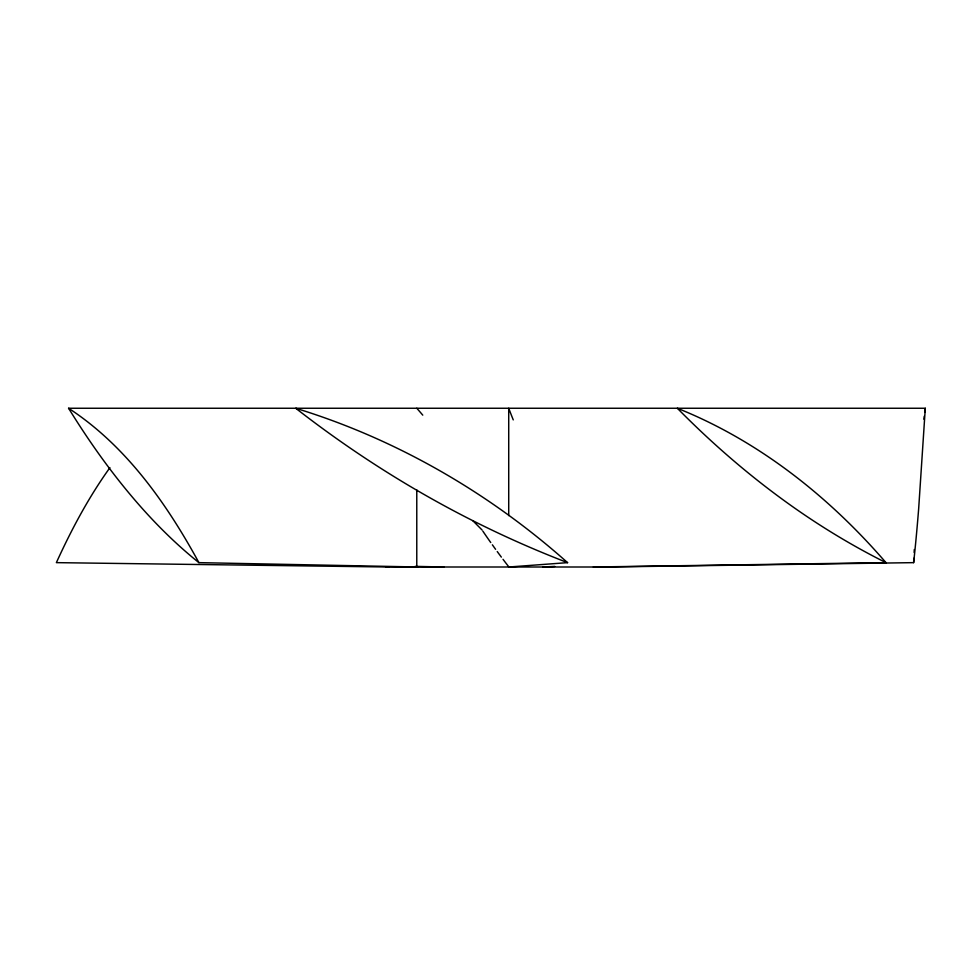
<?xml version="1.0" encoding="UTF-8"?>
<svg xmlns="http://www.w3.org/2000/svg" width="974" height="974" viewBox="0 0 974 974"><rect width="100%" height="100%" fill="white"/><g stroke="black" fill="none" stroke-linecap="round" stroke-linejoin="round"><path stroke-width="1.46" d="M416.775 567.002L416.775 489.898M607.362 567.002L913.624 562.643L913.843 558.272M914.136 552.465L914.282 549.555M418.418 567.002L198.915 562.643A1059.846 498.858 89.9 0 1 142.423 508.672C114.701 477.625 90.412 443.645 68.57 408.252L925.3 408.252L918.665 508.684A1059.846 43.745 -89.9 0 1 913.624 562.655M923.9 419.234L924.241 416.251M924.776 412.258L925.3 408.252M109.916 467.666C88.658 497.251 71.455 529.539 56.37 562.643L388.748 567.002M567.574 562.655A1059.846 1042.119 89.5 0 1 449.72 508.672C395.639 479.671 344.139 445.946 295.719 408.252C396.223 439.006 489.167 492.82 567.574 562.643L508.915 567.002A673.448 629.326 89.7 0 1 503.022 559.319M542.676 567.002L554.778 566.418M593.324 567.002L885.975 562.643C829.069 496.643 758.685 440.772 677.332 408.252C713.662 445.118 753.072 479.001 795.502 508.684A1059.846 800.64 -89.8 0 0 885.975 562.655M385.911 567.002L614.509 567.002M415.143 566.369L443.852 567.002M68.57 408.252C125.963 445.702 166.53 503.339 198.915 562.643M472.828 520.7L482.057 529.99M508.72 515.599L508.72 408.252A673.448 579.822 -89.8 0 0 513.249 419.891M416.787 408.24A465.609 435.658 -90 0 1 422.765 415.143M501.354 557.116A673.448 629.326 89.7 0 1 497.227 551.552M495.596 549.312A673.448 629.326 89.7 0 1 492.357 544.807M490.738 542.542A673.448 629.326 89.7 0 1 482.836 531.134"/></g></svg>
